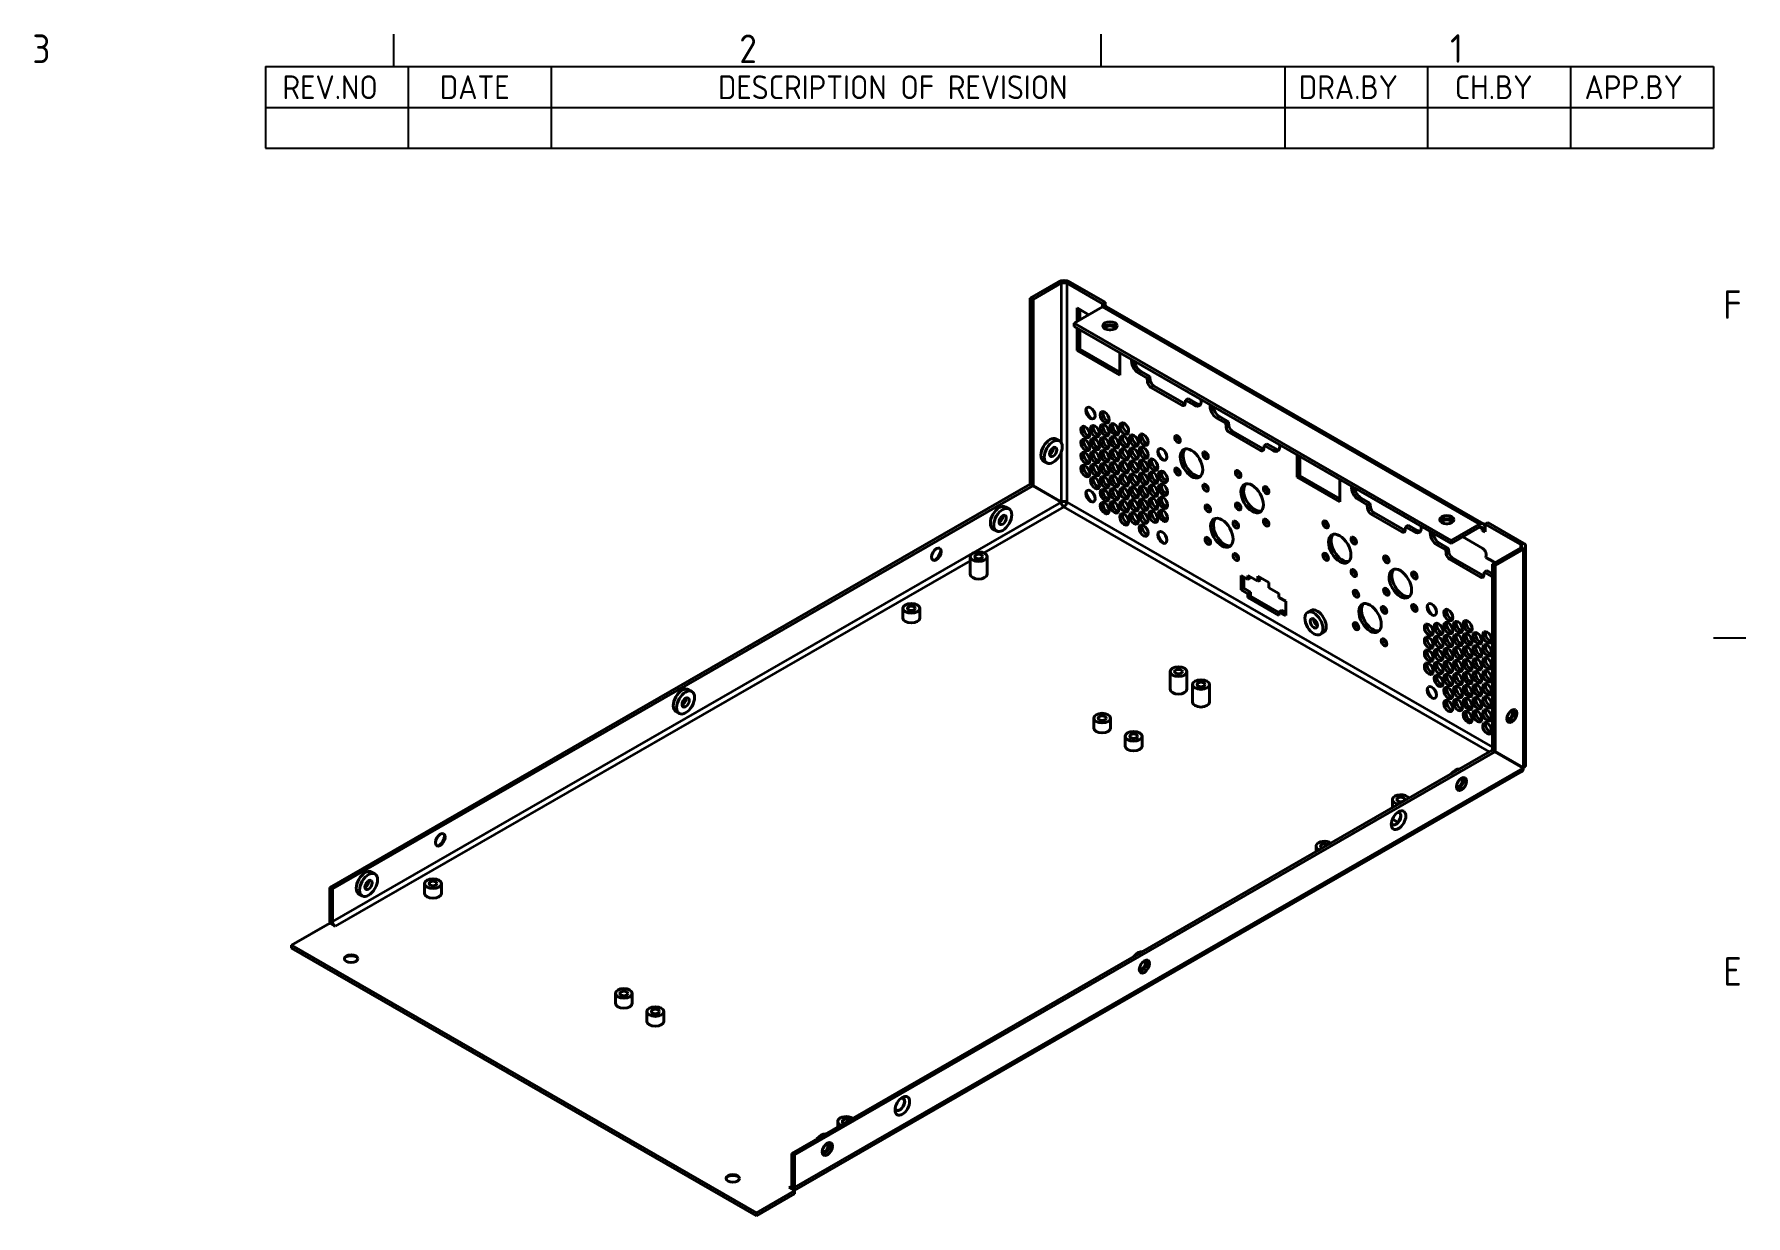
# Model space of a CAD drawing. Header units: millimetres. Extents: x 0 to 1188, y 0 to 840.
# Drawn here: x 815.5 to 1174.8, y 578.6 to 826.8 of the extents above; entities that cross this region are included whole.
import ezdxf

# ---------------------------------------------------------------- set-up
doc = ezdxf.new("R2010")
doc.units = ezdxf.units.MM
doc.header["$LTSCALE"] = 2
doc.layers.get('0').update_dxf_attribs({"color": 3, "lineweight": 25})
for name, color, linetype, lineweight in [('가시적인 것(ISO)', 3, 'Continuous', 40), ('가시적인 좁은 것(ISO)', 3, 'Continuous', 35), ('경계(ISO)', 7, 'Continuous', 25), ('기호(ISO)', 5, 'Continuous', 25)]:
    doc.layers.add(name, color=color, linetype=linetype, lineweight=lineweight)
doc.styles.add('ISO ProportionalPSTEK', font='isocp.shx')
doc.styles.add('문자 텍스트_PSTEK_POSCO', font='isocp.shx')

# ---------------------------------------------------------------- blocks, each defined once
blk = doc.blocks.new('경계 Default Border')
at = {"layer": '경계(ISO)'}
for p, q in [((445.5, 410), (445.5, 413.4)), ((519.75, 410), (519.75, 413.4)), ((584, 350), (587.4, 350))]:
    blk.add_line(p, q, dxfattribs=at)
at = {"layer": '경계(ISO)', "color": 2, "char_height": 3, "attachment_point": 7, "style": '문자 텍스트_PSTEK_POSCO'}
for s, insert in [('3', (407.54, 410.37)), ('2', (481.75, 410.37)), ('1', (556.36, 410.4)), ('F', (585.04, 383.5)), ('E', (585.04, 313.47))]:
    blk.add_mtext(s, dxfattribs=dict(at, insert=insert))
blk = doc.blocks.new('리비전 내역')
at = {"layer": '기호(ISO)'}
for p, q in [((432, 410), (584, 410)), ((432, 410), (432, 405.72)), ((447, 410), (447, 405.72)), ((462, 410), (462, 405.72)), ((539, 410), (539, 405.72)), ((554, 410), (554, 405.72)), ((569, 410), (569, 405.72)), ((584, 410), (584, 405.72)), ((432, 405.72), (584, 405.72)), ((432, 405.72), (432, 401.44)), ((447, 405.72), (447, 401.44)), ((462, 405.72), (462, 401.44)), ((539, 405.72), (539, 401.44)), ((554, 405.72), (554, 401.44)), ((569, 405.72), (569, 401.44)), ((584, 405.72), (584, 401.44)), ((432, 401.44), (584, 401.44))]:
    blk.add_line(p, q, dxfattribs=at)
at = {"layer": '기호(ISO)', "color": 2, "char_height": 2.5, "attachment_point": 7, "style": 'ISO ProportionalPSTEK'}
for s, insert in [('REV.NO', (433.79, 406.58)), ('DATE', (450.31, 406.58)), ('DESCRIPTION OF REVISION', (479.51, 406.58)), ('DRA.BY', (540.48, 406.58)), ('CH.BY', (556.86, 406.58)), ('APP.BY', (570.48, 406.58))]:
    blk.add_mtext(s, dxfattribs=dict(at, insert=insert))

msp = doc.modelspace()

# ---------------------------------------------------------------- linework, layer by layer
at = {"layer": '가시적인 것(ISO)'}
for p, q in [((1024.594, 771.381), (1030.534, 774.801)), ((1025.16, 771.055), (1031.1, 774.476)), ((1039.726, 770.159), (1032.231, 774.476)), ((1040.292, 770.485), (1032.797, 774.801)), ((1025.16, 771.055), (1024.594, 771.381)), ((1024.594, 732.341), (1024.594, 771.381)), ((1025.16, 732.015), (1025.16, 771.055)), ((1033.787, 766.087), (1039.726, 769.508)), ((1034.399, 769.33), (1036.908, 767.885)), ((1034.399, 766.44), (1034.399, 769.33)), ((1034.965, 769.004), (1034.965, 766.766)), ((1039.726, 770.159), (1040.292, 770.485)), ((1039.726, 769.508), (1039.726, 770.159)), ((1040.292, 770.485), (1040.292, 769.658)), ((1040.525, 769.586), (1119.721, 723.98)), ((1033.787, 765.433), (1033.787, 766.087)), ((1112.983, 720.482), (1033.787, 766.087)), ((1112.983, 719.828), (1033.787, 765.433)), ((1034.399, 760.337), (1034.399, 765.081)), ((1034.965, 764.755), (1034.965, 760.663)), ((1034.965, 760.663), (1034.399, 760.337)), ((1043.356, 755.179), (1034.399, 760.337)), ((1034.965, 760.663), (1043.356, 755.831)), ((1043.356, 759.923), (1043.356, 755.179)), ((1049.138, 754.575), (1047.269, 755.651)), ((1047.834, 755.977), (1049.704, 754.901)), ((1049.704, 754.901), (1049.138, 754.575)), ((1049.704, 754.901), (1049.786, 754.073)), ((1049.22, 753.747), (1049.138, 754.575)), ((1056.401, 748.894), (1049.922, 752.624)), ((1050.488, 752.95), (1056.966, 749.219)), ((1057.185, 749.941), (1057.103, 749.208)), ((1057.185, 749.941), (1057.75, 750.267)), ((1059.054, 748.865), (1057.185, 749.941)), ((1057.75, 750.267), (1059.62, 749.19)), ((1065.637, 745.074), (1063.768, 746.15)), ((1064.334, 746.476), (1066.203, 745.399)), ((1066.203, 745.399), (1065.637, 745.074)), ((1065.719, 744.246), (1065.637, 745.074)), ((1066.203, 745.399), (1066.285, 744.572)), ((1030.026, 741.774), (1030.733, 741.367)), ((1072.9, 739.392), (1066.421, 743.123)), ((1066.987, 743.449), (1073.465, 739.718)), ((1073.684, 740.44), (1073.602, 739.707)), ((1073.684, 740.44), (1074.249, 740.766)), ((1075.553, 739.363), (1073.684, 740.44)), ((1074.249, 740.766), (1076.119, 739.689)), ((1027.365, 737.152), (1028.072, 736.745)), ((1080.597, 733.734), (1080.597, 738.477)), ((1081.163, 738.151), (1081.163, 734.059)), ((1081.163, 734.059), (1080.597, 733.734)), ((1089.554, 728.576), (1080.597, 733.734)), ((1081.163, 734.059), (1089.554, 729.227)), ((1089.554, 733.319), (1089.554, 728.576)), ((877.516, 647.606), (1024.561, 732.283)), ((878.082, 647.28), (1025.127, 731.957)), ((1025.127, 731.957), (1024.561, 732.283)), ((1030.534, 728.894), (1024.594, 732.341)), ((1025.16, 732.015), (1024.594, 732.341)), ((1031.066, 728.51), (1025.127, 731.957)), ((1031.1, 728.568), (1025.16, 732.015)), ((1019.42, 727.49), (1020.127, 727.083)), ((1031.1, 728.568), (1030.534, 728.894)), ((1095.336, 727.971), (1093.466, 729.048)), ((1094.032, 729.373), (1095.901, 728.297)), ((1095.901, 728.297), (1095.336, 727.971)), ((1095.418, 727.144), (1095.336, 727.971)), ((1095.901, 728.297), (1095.983, 727.47)), ((1102.598, 722.29), (1096.12, 726.021)), ((1096.685, 726.347), (1103.164, 722.616)), ((1016.758, 722.869), (1017.465, 722.461)), ((1103.382, 723.338), (1103.3, 722.605)), ((1103.382, 723.338), (1103.948, 723.663)), ((1105.252, 722.261), (1103.382, 723.338)), ((1103.948, 723.663), (1105.817, 722.587)), ((1118.922, 723.902), (1112.983, 720.482)), ((1112.983, 719.828), (1118.922, 723.248)), ((1119.488, 722.593), (1119.488, 722.92)), ((1119.488, 722.593), (1120.054, 722.918)), ((1120.054, 722.267), (1119.488, 722.593)), ((1120.619, 724.228), (1120.054, 723.902)), ((1127.549, 719.586), (1120.054, 723.902)), ((1120.054, 723.902), (1120.054, 722.267)), ((1128.115, 719.911), (1120.619, 724.228)), ((1111.835, 718.47), (1109.966, 719.547)), ((1110.531, 719.872), (1112.4, 718.796)), ((1112.4, 718.796), (1111.835, 718.47)), ((1112.4, 718.796), (1112.483, 717.968)), ((1112.983, 719.828), (1112.983, 720.482)), ((1115.371, 721.203), (1119.585, 718.776)), ((1121.609, 715.514), (1127.549, 718.934)), ((1128.583, 719.26), (1128.583, 673.333)), ((1011.985, 713.379), (1011.985, 717.086)), ((1015.519, 713.379), (1015.519, 717.086)), ((1111.917, 717.643), (1111.835, 718.47)), ((1119.097, 712.789), (1112.619, 716.52)), ((1113.185, 716.845), (1119.663, 713.115)), ((1120.287, 717.455), (1120.226, 716.908)), ((1120.226, 716.908), (1121.751, 716.03)), ((1121.609, 715.514), (1122.175, 715.188)), ((1121.609, 676.474), (1121.609, 715.514)), ((1122.175, 715.188), (1128.115, 718.608)), ((1122.175, 676.148), (1122.175, 715.188)), ((1068.836, 710.094), (1068.836, 713.091)), ((1068.836, 713.091), (1070.25, 712.277)), ((1069.401, 712.766), (1069.401, 710.42)), ((1070.25, 712.277), (1070.25, 713.095)), ((1070.25, 713.095), (1072.347, 711.887)), ((1070.815, 712.603), (1070.25, 712.277)), ((1070.815, 712.769), (1070.815, 712.603)), ((1072.347, 711.887), (1072.347, 712.977)), ((1072.347, 712.977), (1074.704, 711.619)), ((1072.913, 712.212), (1072.347, 711.887)), ((1072.913, 712.651), (1072.913, 712.212)), ((1074.704, 711.619), (1074.704, 710.529)), ((1119.881, 713.836), (1119.799, 713.104)), ((1119.881, 713.836), (1120.447, 714.162)), ((1121.609, 712.841), (1119.881, 713.836)), ((1120.447, 714.162), (1121.609, 713.493)), ((1069.401, 710.42), (1068.836, 710.094)), ((1070.25, 709.279), (1068.836, 710.094)), ((1069.401, 710.42), (1070.815, 709.605)), ((1070.815, 709.605), (1070.25, 709.279)), ((1070.25, 708.462), (1070.25, 709.279)), ((1070.815, 708.788), (1070.25, 708.462)), ((1076.802, 704.689), (1070.25, 708.462)), ((1070.815, 709.605), (1070.815, 708.788)), ((1070.815, 708.788), (1076.802, 705.34)), ((1074.704, 710.529), (1076.802, 709.321)), ((1076.802, 709.321), (1076.802, 708.504)), ((1076.802, 708.504), (1078.216, 707.689)), ((997.843, 704.15), (997.843, 706.221)), ((1001.376, 704.15), (1001.376, 706.221)), ((1077.368, 705.832), (1076.802, 705.506)), ((1078.216, 704.692), (1076.802, 705.506)), ((1076.802, 705.506), (1076.802, 704.689)), ((1077.368, 705.832), (1078.216, 705.343)), ((1078.216, 707.689), (1078.216, 704.692)), ((1083.509, 705.777), (1082.802, 705.37)), ((1086.17, 701.156), (1085.463, 700.748)), ((1053.94, 689.219), (1053.94, 692.925)), ((1057.474, 689.219), (1057.474, 692.925)), ((1058.654, 686.504), (1058.654, 690.211)), ((1062.188, 686.504), (1062.188, 690.211)), ((952.857, 689.16), (953.564, 688.752)), ((950.196, 684.538), (950.903, 684.131)), ((1037.912, 681.075), (1037.912, 683.146)), ((1041.446, 681.075), (1041.446, 683.146)), ((1044.512, 677.275), (1044.512, 679.346)), ((1048.045, 677.275), (1048.045, 679.346)), ((974.531, 591.738), (1121.576, 676.416)), ((975.097, 591.413), (1122.142, 676.09)), ((1121.576, 676.416), (1122.142, 676.09)), ((1127.549, 673.027), (1121.609, 676.474)), ((1121.609, 676.474), (1122.175, 676.148)), ((1122.142, 676.09), (1128.081, 672.643)), ((1128.115, 672.701), (1122.175, 676.148)), ((1127.549, 673.027), (1128.115, 672.701)), ((1127.765, 671.918), (975.001, 583.946)), ((1100.609, 664.342), (1100.609, 666.05)), ((1084.582, 655.112), (1084.582, 656.271)), ((886.295, 650.829), (887.002, 650.422)), ((877.516, 647.606), (878.082, 647.28)), ((877.516, 640.738), (877.516, 647.606)), ((878.082, 647.28), (878.082, 640.412)), ((897.434, 646.328), (897.434, 648.399)), ((900.967, 646.328), (900.967, 648.399)), ((883.633, 646.207), (884.341, 645.8)), ((869.502, 635.469), (877.516, 640.084)), ((877.516, 640.084), (877.668, 639.997)), ((877.668, 639.997), (878.647, 639.433)), ((869.502, 634.815), (869.502, 635.469)), ((967.083, 579.276), (869.502, 635.469)), ((869.502, 634.815), (967.083, 578.622)), ((937.503, 623.253), (937.503, 625.325)), ((941.037, 623.253), (941.037, 625.325)), ((944.103, 619.453), (944.103, 621.524)), ((947.636, 619.453), (947.636, 621.524)), ((984.172, 597.29), (984.172, 598.45)), ((974.531, 591.738), (975.097, 591.413)), ((974.531, 584.871), (974.531, 591.738)), ((975.097, 591.413), (975.097, 584.545)), ((975.097, 583.891), (967.083, 579.276)), ((975.097, 583.237), (967.083, 578.622)), ((973.965, 584.543), (974.945, 583.978)), ((974.945, 583.978), (975.097, 583.891)), ((975.097, 583.237), (975.097, 583.891)), ((967.083, 578.622), (967.083, 579.276))]:
    msp.add_line(p, q, dxfattribs=at)
for centre, major_axis, ratio, start_param, end_param in [((1031.665, 774.15), (1.6, 0), 0.5758617, 0.7853982, 2.3561945), ((1031.665, 774.15), (0.8, 0), 0.5758617, 0.7853982, 2.3561945), ((1039.726, 768.2), (0.798, 1.387), 0.5780931, 0, 0.7834645), ((1041.329, 764.891), (1.5, 0), 0.5758617, 0.388267, 2.7533257), ((1041.329, 764.891), (-1.081, 0), 0.5758617, 3.2263381, 6.1984399), ((1041.329, 764.073), (-1.081, 0), 0.5758617, 4.5473832, 4.8773947), ((1047.269, 757.286), (-0.998, 1.733), 0.5780931, 0.5507074, 2.3581282), ((1047.834, 757.612), (0.998, -1.733), 0.5780931, 4.0937027, 5.4997209), ((1049.922, 753.442), (-0.499, 0.867), 0.5780931, 0.9084749, 2.3581282), ((1050.488, 753.768), (0.499, -0.867), 0.5780931, 4.0500675, 5.4997209), ((1037.794, 747.561), (1.081, -1.878), 0.5780931, 4.1356769, 5.289101), ((1040.782, 746.658), (0.665, -1.155), 0.5780931, 3.5788385, 5.8459394), ((1056.401, 749.711), (0.499, -0.867), 0.5780931, 5.4997209, 6.9493742), ((1056.966, 750.037), (0.499, -0.867), 0.5780931, 5.4997209, 5.6832432), ((1059.054, 750.5), (0.998, -1.733), 0.5780931, 5.4997209, 7.3071416), ((1059.62, 750.825), (0.998, -1.733), 0.5780931, 5.4997209, 5.9969973), ((1063.768, 747.785), (-0.998, 1.733), 0.5780931, 0.5507074, 2.3581282), ((1064.334, 748.111), (0.998, -1.733), 0.5780931, 4.0937027, 5.4997209), ((1036.7, 743.558), (0.665, -1.155), 0.5780931, 3.5788385, 5.8459394), ((1038.741, 743.745), (0.665, -1.155), 0.5780931, 3.5788385, 5.8459394), ((1040.782, 743.932), (0.665, -1.155), 0.5780931, 3.5788385, 5.8459394), ((1042.823, 744.12), (0.665, -1.155), 0.5780931, 3.5788385, 5.8459394), ((1044.865, 744.307), (0.665, -1.155), 0.5780931, 3.5788385, 5.8459394), ((1066.421, 743.941), (-0.499, 0.867), 0.5780931, 0.9084749, 2.3581282), ((1066.987, 744.266), (0.499, -0.867), 0.5780931, 4.0500675, 5.4997209), ((1028.695, 739.463), (-1.331, -2.311), 0.5780931, 3.1415927, 6.2831853), ((1036.7, 740.833), (0.665, -1.155), 0.5780931, 3.5788385, 5.8459394), ((1038.741, 741.02), (0.665, -1.155), 0.5780931, 3.5788385, 5.8459394), ((1040.782, 741.207), (0.665, -1.155), 0.5780931, 3.5788385, 5.8459394), ((1042.823, 741.394), (0.665, -1.155), 0.5780931, 3.5788385, 5.8459394), ((1044.865, 741.581), (0.665, -1.155), 0.5780931, 3.5788385, 5.8459394), ((1046.906, 741.769), (0.665, -1.155), 0.5780931, 3.5788385, 5.8459394), ((1048.947, 741.956), (0.665, -1.155), 0.5780931, 3.5788385, 5.8459394), ((1056.06, 742.083), (0.409, -0.71), 0.5780931, 3.9014391, 5.5233388), ((1075.553, 740.998), (0.998, -1.733), 0.5780931, 5.4997209, 7.3071416), ((1028.695, 739.463), (0.539, 0.936), 0.5780931, 3.8532147, 5.5715633), ((1028.13, 739.789), (0.749, 1.3), 0.5780931, 4.5630522, 4.8617258), ((1036.7, 738.108), (0.665, -1.155), 0.5780931, 3.5788385, 5.8459394), ((1038.741, 738.295), (0.665, -1.155), 0.5780931, 3.5788385, 5.8459394), ((1040.782, 738.482), (0.665, -1.155), 0.5780931, 3.5788385, 5.8459394), ((1040.782, 735.757), (0.665, -1.155), 0.5780931, 3.5788385, 5.8459394), ((1042.823, 738.669), (0.665, -1.155), 0.5780931, 3.5788385, 5.8459394), ((1042.823, 735.944), (0.665, -1.155), 0.5780931, 3.5788385, 5.8459394), ((1044.865, 738.856), (0.665, -1.155), 0.5780931, 3.5788385, 5.8459394), ((1044.865, 736.131), (0.665, -1.155), 0.5780931, 3.5788385, 5.8459394), ((1046.906, 739.043), (0.665, -1.155), 0.5780931, 3.5788385, 5.8459394), ((1046.906, 736.318), (0.665, -1.155), 0.5780931, 3.5788385, 5.8459394), ((1048.947, 739.231), (0.665, -1.155), 0.5780931, 3.5788385, 5.8459394), ((1048.947, 736.505), (0.665, -1.155), 0.5780931, 3.5788385, 5.8459394), ((1050.988, 736.693), (0.665, -1.155), 0.5780931, 3.5788385, 5.8459394), ((1052.878, 738.874), (1.081, -1.878), 0.5780931, 4.1356769, 5.289101), ((1059.007, 736.98), (-1.663, 2.889), 0.5780931, 0.1701989, 2.9713937), ((1061.953, 738.69), (0.409, -0.71), 0.5780931, 3.9014391, 5.5233388), ((1072.9, 740.21), (0.499, -0.867), 0.5780931, 5.4997209, 6.9493742), ((1073.465, 740.536), (0.499, -0.867), 0.5780931, 5.4997209, 5.6832432), ((1076.119, 741.324), (0.998, -1.733), 0.5780931, 5.4997209, 5.9969973), ((1036.7, 735.383), (0.665, -1.155), 0.5780931, 3.5788385, 5.8459394), ((1038.741, 735.57), (0.665, -1.155), 0.5780931, 3.5788385, 5.8459394), ((1038.741, 732.845), (0.665, -1.155), 0.5780931, 3.5788385, 5.8459394), ((1040.782, 733.032), (0.665, -1.155), 0.5780931, 3.5788385, 5.8459394), ((1042.823, 733.219), (0.665, -1.155), 0.5780931, 3.5788385, 5.8459394), ((1044.865, 733.406), (0.665, -1.155), 0.5780931, 3.5788385, 5.8459394), ((1046.906, 733.593), (0.665, -1.155), 0.5780931, 3.5788385, 5.8459394), ((1048.947, 733.78), (0.665, -1.155), 0.5780931, 3.5788385, 5.8459394), ((1050.988, 733.967), (0.665, -1.155), 0.5780931, 3.5788385, 5.8459394), ((1053.029, 734.155), (0.665, -1.155), 0.5780931, 3.5788385, 5.8459394), ((1056.06, 735.27), (0.409, -0.71), 0.5780931, 3.9014391, 5.5233388), ((1068.788, 734.754), (0.409, -0.71), 0.5780931, 3.9014391, 5.5233388), ((1037.794, 730.12), (1.081, -1.878), 0.5780931, 4.1356769, 5.289101), ((1040.782, 730.307), (0.665, -1.155), 0.5780931, 3.5788385, 5.8459394), ((1042.823, 730.494), (0.665, -1.155), 0.5780931, 3.5788385, 5.8459394), ((1044.865, 730.681), (0.665, -1.155), 0.5780931, 3.5788385, 5.8459394), ((1046.906, 730.868), (0.665, -1.155), 0.5780931, 3.5788385, 5.8459394), ((1048.947, 731.055), (0.665, -1.155), 0.5780931, 3.5788385, 5.8459394), ((1050.988, 731.242), (0.665, -1.155), 0.5780931, 3.5788385, 5.8459394), ((1053.029, 731.429), (0.665, -1.155), 0.5780931, 3.5788385, 5.8459394), ((1053.029, 728.704), (0.665, -1.155), 0.5780931, 3.5788385, 5.8459394), ((1061.953, 731.877), (0.409, -0.71), 0.5780931, 3.9014391, 5.5233388), ((1071.735, 729.651), (-1.663, 2.889), 0.5780931, 0.1701989, 2.9713937), ((1074.681, 731.361), (0.409, -0.71), 0.5780931, 3.9014391, 5.5233388), ((1093.466, 730.683), (-0.998, 1.733), 0.5780931, 0.5507074, 2.3581282), ((1094.032, 731.009), (0.998, -1.733), 0.5780931, 4.0937027, 5.4997209), ((1018.089, 725.179), (-1.331, -2.311), 0.5780931, 3.1415927, 6.2831853), ((1031.665, 728.204), (-0.399, -0.693), 0.5780931, 0.7834645, 2.3542608), ((1040.782, 727.581), (0.665, -1.155), 0.5780931, 3.5788385, 5.8459394), ((1042.823, 727.769), (0.665, -1.155), 0.5780931, 3.5788385, 5.8459394), ((1044.865, 727.956), (0.665, -1.155), 0.5780931, 3.5788385, 5.8459394), ((1044.865, 725.231), (0.665, -1.155), 0.5780931, 3.5788385, 5.8459394), ((1046.906, 728.143), (0.665, -1.155), 0.5780931, 3.5788385, 5.8459394), ((1046.906, 725.418), (0.665, -1.155), 0.5780931, 3.5788385, 5.8459394), ((1048.947, 728.33), (0.665, -1.155), 0.5780931, 3.5788385, 5.8459394), ((1048.947, 725.605), (0.665, -1.155), 0.5780931, 3.5788385, 5.8459394), ((1050.988, 728.517), (0.665, -1.155), 0.5780931, 3.5788385, 5.8459394), ((1050.988, 725.792), (0.665, -1.155), 0.5780931, 3.5788385, 5.8459394), ((1053.029, 725.979), (0.665, -1.155), 0.5780931, 3.5788385, 5.8459394), ((1062.424, 727.518), (0.409, -0.71), 0.5780931, 3.9014391, 5.5233388), ((1068.788, 727.941), (0.409, -0.71), 0.5780931, 3.9014391, 5.5233388), ((1096.12, 726.839), (-0.499, 0.867), 0.5780931, 0.9084749, 2.3581282), ((1096.685, 727.164), (0.499, -0.867), 0.5780931, 4.0500675, 5.4997209), ((1018.089, 725.179), (0.539, 0.936), 0.5780931, 3.8532147, 5.5715633), ((1017.523, 725.505), (0.749, 1.3), 0.5780931, 4.5630522, 4.8617258), ((1048.947, 722.88), (0.665, -1.155), 0.5780931, 3.5788385, 5.8459394), ((1065.371, 722.415), (-1.663, 2.889), 0.5780931, 0.1701989, 2.9713937), ((1068.317, 724.125), (0.409, -0.71), 0.5780931, 3.9014391, 5.5233388), ((1074.681, 724.548), (0.409, -0.71), 0.5780931, 3.9014391, 5.5233388), ((1087.173, 724.167), (0.409, -0.71), 0.5780931, 3.9014391, 5.5233388), ((1102.598, 723.108), (0.499, -0.867), 0.5780931, 5.4997209, 6.9493742), ((1103.164, 723.434), (0.499, -0.867), 0.5780931, 5.4997209, 5.6832432), ((1105.252, 723.896), (0.998, -1.733), 0.5780931, 5.4997209, 7.3071416), ((1105.817, 724.222), (0.998, -1.733), 0.5780931, 5.4997209, 5.9969973), ((1109.966, 721.182), (-0.998, 1.733), 0.5780931, 0.5507074, 2.3581282), ((1112.04, 724.171), (1.5, 0), 0.5758617, 0.388267, 2.7533257), ((1112.04, 724.171), (-1.081, 0), 0.5758617, 3.2263381, 6.1984399), ((1112.04, 723.353), (-1.081, 0), 0.5758617, 4.5473832, 4.8773947), ((1118.922, 722.594), (0.798, 1.387), 0.5780931, 5.4958534, 7.0666498), ((1118.922, 722.594), (0.399, 0.693), 0.5780931, 5.4958534, 7.0666498), ((1004.842, 717.606), (-0.715, -1.242), 0.5780931, 0.0328312, 3.1087615), ((1052.878, 721.433), (1.081, -1.878), 0.5780931, 4.1356769, 5.289101), ((1062.424, 720.705), (0.409, -0.71), 0.5780931, 3.9014391, 5.5233388), ((1090.119, 719.064), (-1.663, 2.889), 0.5780931, 0.1701989, 2.9713937), ((1093.066, 720.773), (0.409, -0.71), 0.5780931, 3.9014391, 5.5233388), ((1110.531, 721.507), (0.998, -1.733), 0.5780931, 4.0937027, 5.4997209), ((1119.585, 717.958), (0.499, -0.867), 0.5780931, 0.6661889, 2.3581282), ((1126.983, 719.26), (0.8, 0), 0.5758617, 5.4977871, 7.0685835), ((1126.983, 719.26), (1.6, 0), 0.5758617, 5.4977871, 7.0685835), ((1004.324, 717.904), (1.081, 1.878), 0.5780931, 4.116134, 5.308644), ((1068.317, 717.312), (0.409, -0.71), 0.5780931, 3.9014391, 5.5233388), ((1087.173, 717.354), (0.409, -0.71), 0.5780931, 3.9014391, 5.5233388), ((1099.901, 716.837), (0.409, -0.71), 0.5780931, 3.9014391, 5.5233388), ((1112.619, 717.337), (-0.499, 0.867), 0.5780931, 0.9084749, 2.3581282), ((1113.185, 717.663), (0.499, -0.867), 0.5780931, 4.0500675, 5.4997209), ((1121.751, 714.395), (0.998, -1.733), 0.5780931, 2.1176998, 2.3581282), ((1013.752, 713.379), (1.767, 0), 0.5758617, 3.1415927, 6.2831853), ((1093.066, 713.961), (0.409, -0.71), 0.5780931, 3.9014391, 5.5233388), ((1102.847, 711.734), (-1.663, 2.889), 0.5780931, 0.1701989, 2.9713937), ((1105.794, 713.444), (0.409, -0.71), 0.5780931, 3.9014391, 5.5233388), ((1119.097, 713.607), (0.499, -0.867), 0.5780931, 5.4997209, 6.9493742), ((1119.663, 713.932), (0.499, -0.867), 0.5780931, 5.4997209, 5.6832432), ((1093.537, 709.601), (0.409, -0.71), 0.5780931, 3.9014391, 5.5233388), ((1099.901, 710.024), (0.409, -0.71), 0.5780931, 3.9014391, 5.5233388), ((1084.84, 703.467), (-1.331, 2.311), 0.5780931, 3.1415927, 6.2831853), ((1096.483, 704.498), (-1.663, 2.889), 0.5780931, 0.1701989, 2.9713937), ((1099.43, 706.208), (0.409, -0.71), 0.5780931, 3.9014391, 5.5233388), ((1105.794, 706.631), (0.409, -0.71), 0.5780931, 3.9014391, 5.5233388), ((1109.447, 706.299), (1.081, -1.878), 0.5780931, 4.1356769, 5.289101), ((1112.907, 705.124), (0.665, -1.155), 0.5780931, 3.5788385, 5.8459394), ((999.61, 704.15), (1.767, 0), 0.5758617, 3.1415927, 6.2831853), ((1084.84, 703.467), (0.539, -0.936), 0.5780931, 3.8532147, 5.5715633), ((1085.401, 703.79), (-1.081, 1.878), 0.5780931, 1.3984737, 1.7431189), ((1093.537, 702.788), (0.409, -0.71), 0.5780931, 3.9014391, 5.5233388), ((1108.825, 702.024), (0.665, -1.155), 0.5780931, 3.5788385, 5.8459394), ((1110.866, 702.211), (0.665, -1.155), 0.5780931, 3.5788385, 5.8459394), ((1112.907, 702.398), (0.665, -1.155), 0.5780931, 3.5788385, 5.8459394), ((1114.948, 702.586), (0.665, -1.155), 0.5780931, 3.5788385, 5.8459394), ((1114.948, 699.86), (0.665, -1.155), 0.5780931, 3.5788385, 5.8459394), ((1116.989, 702.773), (0.665, -1.155), 0.5780931, 3.5788385, 5.8459394), ((1116.989, 700.048), (0.665, -1.155), 0.5780931, 3.5788385, 5.8459394), ((1119.031, 700.235), (0.665, -1.155), 0.5780931, 3.5788385, 5.8459394), ((1121.072, 700.422), (0.665, -1.155), 0.5780931, 3.5788385, 5.8459394), ((1099.43, 699.395), (0.409, -0.71), 0.5780931, 3.9014391, 5.5233388), ((1108.825, 699.299), (0.665, -1.155), 0.5780931, 3.5788385, 5.8459394), ((1108.825, 696.574), (0.665, -1.155), 0.5780931, 3.5788385, 5.8459394), ((1110.866, 699.486), (0.665, -1.155), 0.5780931, 3.5788385, 5.8459394), ((1110.866, 696.761), (0.665, -1.155), 0.5780931, 3.5788385, 5.8459394), ((1112.907, 699.673), (0.665, -1.155), 0.5780931, 3.5788385, 5.8459394), ((1112.907, 696.948), (0.665, -1.155), 0.5780931, 3.5788385, 5.8459394), ((1114.948, 697.135), (0.665, -1.155), 0.5780931, 3.5788385, 5.8459394), ((1116.989, 697.322), (0.665, -1.155), 0.5780931, 3.5788385, 5.8459394), ((1119.031, 697.51), (0.665, -1.155), 0.5780931, 3.5788385, 5.8459394), ((1121.072, 697.697), (0.665, -1.155), 0.5780931, 3.5788385, 5.8459394), ((1108.825, 693.849), (0.665, -1.155), 0.5780931, 3.5788385, 5.8459394), ((1110.866, 694.036), (0.665, -1.155), 0.5780931, 3.5788385, 5.8459394), ((1112.907, 694.223), (0.665, -1.155), 0.5780931, 3.5788385, 5.8459394), ((1114.948, 694.41), (0.665, -1.155), 0.5780931, 3.5788385, 5.8459394), ((1116.989, 694.597), (0.665, -1.155), 0.5780931, 3.5788385, 5.8459394), ((1119.031, 694.784), (0.665, -1.155), 0.5780931, 3.5788385, 5.8459394), ((1121.072, 694.971), (0.665, -1.155), 0.5780931, 3.5788385, 5.8459394), ((1122.547, 694.833), (-0.665, 1.155), 0.5780931, 0.6872902, 0.8873736), ((1110.866, 691.311), (0.665, -1.155), 0.5780931, 3.5788385, 5.8459394), ((1112.907, 691.498), (0.665, -1.155), 0.5780931, 3.5788385, 5.8459394), ((1114.948, 691.685), (0.665, -1.155), 0.5780931, 3.5788385, 5.8459394), ((1116.989, 691.872), (0.665, -1.155), 0.5780931, 3.5788385, 5.8459394), ((1116.989, 689.147), (0.665, -1.155), 0.5780931, 3.5788385, 5.8459394), ((1119.031, 692.059), (0.665, -1.155), 0.5780931, 3.5788385, 5.8459394), ((1119.031, 689.334), (0.665, -1.155), 0.5780931, 3.5788385, 5.8459394), ((1121.072, 692.246), (0.665, -1.155), 0.5780931, 3.5788385, 5.8459394), ((1121.072, 689.521), (0.665, -1.155), 0.5780931, 3.5788385, 5.8459394), ((1122.547, 692.108), (-0.665, 1.155), 0.5780931, 0.6872902, 0.8873736), ((1122.547, 689.383), (-0.665, 1.155), 0.5780931, 0.6872902, 0.8873736), ((951.526, 686.849), (-1.331, -2.311), 0.5780931, 3.1415927, 6.2831853), ((951.526, 686.849), (0.539, 0.936), 0.5780931, 3.8532147, 5.5715633), ((950.961, 687.174), (0.749, 1.3), 0.5780931, 4.5630522, 4.8617258), ((1055.707, 689.219), (1.767, 0), 0.5758617, 3.1415927, 6.2831853), ((1060.421, 686.504), (1.767, 0), 0.5758617, 3.1415927, 6.2831853), ((1109.447, 688.858), (1.081, -1.878), 0.5780931, 4.1356769, 5.289101), ((1112.907, 688.773), (0.665, -1.155), 0.5780931, 3.5788385, 5.8459394), ((1112.907, 686.047), (0.665, -1.155), 0.5780931, 3.5788385, 5.8459394), ((1114.948, 688.96), (0.665, -1.155), 0.5780931, 3.5788385, 5.8459394), ((1114.948, 686.235), (0.665, -1.155), 0.5780931, 3.5788385, 5.8459394), ((1116.989, 686.422), (0.665, -1.155), 0.5780931, 3.5788385, 5.8459394), ((1119.031, 686.609), (0.665, -1.155), 0.5780931, 3.5788385, 5.8459394), ((1121.072, 686.796), (0.665, -1.155), 0.5780931, 3.5788385, 5.8459394), ((1122.547, 686.657), (-0.665, 1.155), 0.5780931, 0.6872902, 0.8873736), ((1116.989, 683.697), (0.665, -1.155), 0.5780931, 3.5788385, 5.8459394), ((1119.031, 683.884), (0.665, -1.155), 0.5780931, 3.5788385, 5.8459394), ((1121.072, 684.071), (0.665, -1.155), 0.5780931, 3.5788385, 5.8459394), ((1122.547, 683.932), (-0.665, 1.155), 0.5780931, 0.6872902, 0.8873736), ((1125.145, 683.921), (0.539, 0.936), 0.5780931, 3.2207184, 6.2040596), ((1125.145, 683.921), (-0.749, -1.3), 0.5780931, 0.3859036, 2.755689), ((1124.438, 684.329), (0.539, 0.936), 0.5780931, 4.5043775, 4.9204005), ((1039.679, 681.075), (1.767, 0), 0.5758617, 3.1415927, 6.2831853), ((1121.072, 681.346), (0.665, -1.155), 0.5780931, 3.5788385, 5.8459394), ((1046.279, 677.275), (1.767, 0), 0.5758617, 3.1415927, 6.2831853), ((1113.831, 670.045), (1.331, 2.311), 0.5780931, 0.281102, 1.2858269), ((1126.983, 673.314), (0.399, 0.693), 0.5780931, 4.6742395, 4.7548659), ((1126.983, 673.314), (-0.798, -1.387), 0.5780931, 1.5507577, 1.5916714), ((1114.538, 669.638), (0.539, 0.936), 0.5780931, 3.2207184, 6.2040596), ((1114.538, 669.638), (-0.749, -1.3), 0.5780931, 0.3859036, 2.755689), ((1113.831, 670.045), (0.539, 0.936), 0.5780931, 4.5043775, 4.9204005), ((1102.376, 666.05), (-1.767, 0), 0.5758617, 3.4259594, 7.5696149), ((1101.386, 662.01), (-0.715, -1.242), 0.5780931, 5.7261971, 9.9817661), ((1101.339, 662.037), (-0.715, -1.242), 0.5780931, 0.0328312, 3.1087615), ((1102.376, 662.344), (-1.767, 0), 0.5758617, 0.2782868, 1.2902242), ((900.662, 657.612), (-0.715, -1.242), 0.5780931, 0.0328312, 3.1087615), ((900.143, 657.911), (1.081, 1.878), 0.5780931, 4.116134, 5.308644), ((1086.348, 656.271), (-1.767, 0), 0.5758617, 3.8282452, 7.1673291), ((1086.348, 656.271), (-0.82, 0), 0.5758617, 3.712873, 7.2827013), ((884.964, 648.518), (-1.331, -2.311), 0.5780931, 3.1415927, 6.2831853), ((884.964, 648.518), (0.539, 0.936), 0.5780931, 3.8532147, 5.5715633), ((884.398, 648.844), (0.749, 1.3), 0.5780931, 4.5630522, 4.8617258), ((899.201, 646.328), (1.767, 0), 0.5758617, 3.1415927, 6.2831853), ((878.647, 640.087), (-0.798, 1.387), 0.5780931, 0.7873319, 1.3109306), ((878.647, 640.087), (0.399, -0.693), 0.5780931, 3.9289245, 5.4997209), ((881.994, 632.592), (-1.4, 0), 0.5758617, 3.1584946, 6.2662834), ((881.994, 631.965), (-2.167, 0), 0.5758617, 4.1223757, 5.3024022), ((1047.269, 631.714), (1.331, 2.311), 0.5780931, 0.281102, 1.2858269), ((1047.976, 631.307), (0.539, 0.936), 0.5780931, 3.2207184, 6.2040596), ((1047.976, 631.307), (-0.749, -1.3), 0.5780931, 0.3859036, 2.755689), ((1047.269, 631.714), (0.539, 0.936), 0.5780931, 4.5043775, 4.9204005), ((939.27, 623.253), (1.767, 0), 0.5758617, 3.1415927, 6.2831853), ((945.87, 619.453), (1.767, 0), 0.5758617, 3.1415927, 6.2831853), ((997.206, 602.016), (-0.715, -1.242), 0.5780931, 5.7261971, 9.9817661), ((997.158, 602.043), (-0.715, -1.242), 0.5780931, 0.0328312, 3.1087615), ((985.939, 598.45), (-1.767, 0), 0.5758617, 3.8282452, 7.1673291), ((985.939, 598.45), (-0.82, 0), 0.5758617, 3.712873, 7.2827013), ((980.706, 593.384), (1.331, 2.311), 0.5780931, 0.281102, 1.2858269), ((981.414, 592.977), (0.539, 0.936), 0.5780931, 3.2207184, 6.2040596), ((981.414, 592.977), (-0.749, -1.3), 0.5780931, 0.3859036, 2.755689), ((980.706, 593.384), (0.539, 0.936), 0.5780931, 4.5043775, 4.9204005), ((962.133, 586.443), (-1.4, 0), 0.5758617, 3.1584946, 6.2662834), ((962.133, 585.816), (-2.167, 0), 0.5758617, 4.1223757, 5.3024022), ((973.965, 585.197), (0.399, -0.693), 0.5780931, 5.4997209, 7.0705172), ((973.965, 585.197), (0.798, -1.387), 0.5780931, 0.2637331, 0.7873319)]:
    msp.add_ellipse(centre, major_axis=major_axis, ratio=ratio, start_param=start_param, end_param=end_param, dxfattribs=at)
for centre, major_axis, ratio in [((1041.329, 765.545), (1.5, 0), 0.5758617), ((1037.228, 747.235), (-0.682, 1.184), 0.5780931), ((1040.217, 746.332), (-0.665, 1.155), 0.5780931), ((1036.134, 743.232), (-0.665, 1.155), 0.5780931), ((1038.175, 743.419), (-0.665, 1.155), 0.5780931), ((1040.217, 743.607), (-0.665, 1.155), 0.5780931), ((1042.258, 743.794), (-0.665, 1.155), 0.5780931), ((1044.299, 743.981), (-0.665, 1.155), 0.5780931), ((1029.403, 739.056), (1.331, 2.311), 0.5780931), ((1036.134, 740.507), (-0.665, 1.155), 0.5780931), ((1038.175, 740.694), (-0.665, 1.155), 0.5780931), ((1040.217, 740.881), (-0.665, 1.155), 0.5780931), ((1042.258, 741.069), (-0.665, 1.155), 0.5780931), ((1044.299, 741.256), (-0.665, 1.155), 0.5780931), ((1046.34, 741.443), (-0.665, 1.155), 0.5780931), ((1048.381, 741.63), (-0.665, 1.155), 0.5780931), ((1048.381, 738.905), (-0.665, 1.155), 0.5780931), ((1055.495, 741.758), (-0.409, 0.71), 0.5780931), ((1029.403, 739.056), (0.539, 0.936), 0.5780931), ((1036.134, 737.782), (-0.665, 1.155), 0.5780931), ((1038.175, 737.969), (-0.665, 1.155), 0.5780931), ((1040.217, 738.156), (-0.665, 1.155), 0.5780931), ((1040.217, 735.431), (-0.665, 1.155), 0.5780931), ((1042.258, 738.343), (-0.665, 1.155), 0.5780931), ((1042.258, 735.618), (-0.665, 1.155), 0.5780931), ((1044.299, 738.531), (-0.665, 1.155), 0.5780931), ((1044.299, 735.805), (-0.665, 1.155), 0.5780931), ((1046.34, 738.718), (-0.665, 1.155), 0.5780931), ((1046.34, 735.993), (-0.665, 1.155), 0.5780931), ((1048.381, 736.18), (-0.665, 1.155), 0.5780931), ((1050.422, 736.367), (-0.665, 1.155), 0.5780931), ((1052.313, 738.548), (-0.682, 1.184), 0.5780931), ((1058.441, 736.655), (-1.663, 2.889), 0.5780931), ((1061.387, 738.364), (-0.409, 0.71), 0.5780931), ((1036.134, 735.057), (-0.665, 1.155), 0.5780931), ((1038.175, 735.244), (-0.665, 1.155), 0.5780931), ((1038.175, 732.519), (-0.665, 1.155), 0.5780931), ((1040.217, 732.706), (-0.665, 1.155), 0.5780931), ((1042.258, 732.893), (-0.665, 1.155), 0.5780931), ((1044.299, 733.08), (-0.665, 1.155), 0.5780931), ((1046.34, 733.267), (-0.665, 1.155), 0.5780931), ((1048.381, 733.455), (-0.665, 1.155), 0.5780931), ((1050.422, 733.642), (-0.665, 1.155), 0.5780931), ((1052.464, 733.829), (-0.665, 1.155), 0.5780931), ((1055.495, 734.945), (-0.409, 0.71), 0.5780931), ((1068.223, 734.428), (-0.409, 0.71), 0.5780931), ((1037.228, 729.794), (-0.682, 1.184), 0.5780931), ((1040.217, 729.981), (-0.665, 1.155), 0.5780931), ((1042.258, 730.168), (-0.665, 1.155), 0.5780931), ((1044.299, 730.355), (-0.665, 1.155), 0.5780931), ((1046.34, 730.542), (-0.665, 1.155), 0.5780931), ((1048.381, 730.729), (-0.665, 1.155), 0.5780931), ((1050.422, 730.917), (-0.665, 1.155), 0.5780931), ((1050.422, 728.191), (-0.665, 1.155), 0.5780931), ((1052.464, 731.104), (-0.665, 1.155), 0.5780931), ((1052.464, 728.379), (-0.665, 1.155), 0.5780931), ((1061.387, 731.551), (-0.409, 0.71), 0.5780931), ((1071.169, 729.325), (-1.663, 2.889), 0.5780931), ((1074.115, 731.035), (-0.409, 0.71), 0.5780931), ((1018.796, 724.772), (1.331, 2.311), 0.5780931), ((1018.796, 724.772), (0.539, 0.936), 0.5780931), ((1040.217, 727.256), (-0.665, 1.155), 0.5780931), ((1042.258, 727.443), (-0.665, 1.155), 0.5780931), ((1044.299, 727.63), (-0.665, 1.155), 0.5780931), ((1044.299, 724.905), (-0.665, 1.155), 0.5780931), ((1046.34, 727.817), (-0.665, 1.155), 0.5780931), ((1046.34, 725.092), (-0.665, 1.155), 0.5780931), ((1048.381, 728.004), (-0.665, 1.155), 0.5780931), ((1048.381, 725.279), (-0.665, 1.155), 0.5780931), ((1050.422, 725.466), (-0.665, 1.155), 0.5780931), ((1052.464, 725.653), (-0.665, 1.155), 0.5780931), ((1061.859, 727.192), (-0.409, 0.71), 0.5780931), ((1068.223, 727.615), (-0.409, 0.71), 0.5780931), ((1048.381, 722.554), (-0.665, 1.155), 0.5780931), ((1052.313, 721.107), (-0.682, 1.184), 0.5780931), ((1064.805, 722.089), (-1.663, 2.889), 0.5780931), ((1067.751, 723.799), (-0.409, 0.71), 0.5780931), ((1074.115, 724.222), (-0.409, 0.71), 0.5780931), ((1086.607, 723.841), (-0.409, 0.71), 0.5780931), ((1112.04, 724.825), (1.5, 0), 0.5758617), ((1004.889, 717.578), (0.715, 1.242), 0.5780931), ((1061.859, 720.379), (-0.409, 0.71), 0.5780931), ((1089.554, 718.738), (-1.663, 2.889), 0.5780931), ((1092.5, 720.448), (-0.409, 0.71), 0.5780931), ((1013.752, 717.086), (1.767, 0), 0.5758617), ((1013.752, 717.086), (0.82, 0), 0.5758617), ((1067.751, 716.986), (-0.409, 0.71), 0.5780931), ((1086.607, 717.028), (-0.409, 0.71), 0.5780931), ((1099.335, 716.511), (-0.409, 0.71), 0.5780931), ((1092.5, 713.635), (-0.409, 0.71), 0.5780931), ((1102.282, 711.408), (-1.663, 2.889), 0.5780931), ((1105.228, 713.118), (-0.409, 0.71), 0.5780931), ((1092.971, 709.276), (-0.409, 0.71), 0.5780931), ((1099.335, 709.699), (-0.409, 0.71), 0.5780931), ((999.61, 706.221), (1.767, 0), 0.5758617), ((999.61, 706.221), (0.82, 0), 0.5758617), ((1084.133, 703.059), (-1.331, 2.311), 0.5780931), ((1095.918, 704.173), (-1.663, 2.889), 0.5780931), ((1098.864, 705.882), (-0.409, 0.71), 0.5780931), ((1105.228, 706.305), (-0.409, 0.71), 0.5780931), ((1108.881, 705.973), (-0.682, 1.184), 0.5780931), ((1112.341, 704.798), (-0.665, 1.155), 0.5780931), ((1084.133, 703.059), (-0.539, 0.936), 0.5780931), ((1092.971, 702.463), (-0.409, 0.71), 0.5780931), ((1108.259, 701.698), (-0.665, 1.155), 0.5780931), ((1110.3, 701.886), (-0.665, 1.155), 0.5780931), ((1112.341, 702.073), (-0.665, 1.155), 0.5780931), ((1112.341, 699.347), (-0.665, 1.155), 0.5780931), ((1114.383, 702.26), (-0.665, 1.155), 0.5780931), ((1114.383, 699.535), (-0.665, 1.155), 0.5780931), ((1116.424, 702.447), (-0.665, 1.155), 0.5780931), ((1116.424, 699.722), (-0.665, 1.155), 0.5780931), ((1118.465, 699.909), (-0.665, 1.155), 0.5780931), ((1120.506, 700.096), (-0.665, 1.155), 0.5780931), ((1098.864, 699.069), (-0.409, 0.71), 0.5780931), ((1108.259, 698.973), (-0.665, 1.155), 0.5780931), ((1108.259, 696.248), (-0.665, 1.155), 0.5780931), ((1110.3, 699.16), (-0.665, 1.155), 0.5780931), ((1110.3, 696.435), (-0.665, 1.155), 0.5780931), ((1112.341, 696.622), (-0.665, 1.155), 0.5780931), ((1114.383, 696.809), (-0.665, 1.155), 0.5780931), ((1116.424, 696.997), (-0.665, 1.155), 0.5780931), ((1118.465, 697.184), (-0.665, 1.155), 0.5780931), ((1120.506, 697.371), (-0.665, 1.155), 0.5780931), ((1055.707, 692.925), (1.767, 0), 0.5758617), ((1108.259, 693.523), (-0.665, 1.155), 0.5780931), ((1110.3, 693.71), (-0.665, 1.155), 0.5780931), ((1112.341, 693.897), (-0.665, 1.155), 0.5780931), ((1114.383, 694.084), (-0.665, 1.155), 0.5780931), ((1116.424, 694.271), (-0.665, 1.155), 0.5780931), ((1118.465, 694.459), (-0.665, 1.155), 0.5780931), ((1120.506, 694.646), (-0.665, 1.155), 0.5780931), ((1055.707, 692.925), (0.82, 0), 0.5758617), ((1060.421, 690.211), (1.767, 0), 0.5758617), ((1060.421, 690.211), (0.82, 0), 0.5758617), ((1108.881, 688.532), (-0.682, 1.184), 0.5780931), ((1110.3, 690.985), (-0.665, 1.155), 0.5780931), ((1112.341, 691.172), (-0.665, 1.155), 0.5780931), ((1114.383, 691.359), (-0.665, 1.155), 0.5780931), ((1114.383, 688.634), (-0.665, 1.155), 0.5780931), ((1116.424, 691.546), (-0.665, 1.155), 0.5780931), ((1116.424, 688.821), (-0.665, 1.155), 0.5780931), ((1118.465, 691.733), (-0.665, 1.155), 0.5780931), ((1118.465, 689.008), (-0.665, 1.155), 0.5780931), ((1120.506, 691.921), (-0.665, 1.155), 0.5780931), ((1120.506, 689.195), (-0.665, 1.155), 0.5780931), ((952.234, 686.442), (1.331, 2.311), 0.5780931), ((952.234, 686.442), (0.539, 0.936), 0.5780931), ((1112.341, 688.447), (-0.665, 1.155), 0.5780931), ((1112.341, 685.722), (-0.665, 1.155), 0.5780931), ((1114.383, 685.909), (-0.665, 1.155), 0.5780931), ((1116.424, 686.096), (-0.665, 1.155), 0.5780931), ((1118.465, 686.283), (-0.665, 1.155), 0.5780931), ((1120.506, 686.47), (-0.665, 1.155), 0.5780931), ((1039.679, 683.146), (1.767, 0), 0.5758617), ((1039.679, 683.146), (0.82, 0), 0.5758617), ((1116.424, 683.371), (-0.665, 1.155), 0.5780931), ((1118.465, 683.558), (-0.665, 1.155), 0.5780931), ((1120.506, 683.745), (-0.665, 1.155), 0.5780931), ((1125.71, 683.596), (0.749, 1.3), 0.5780931), ((1046.279, 679.346), (1.767, 0), 0.5758617), ((1046.279, 679.346), (0.82, 0), 0.5758617), ((1120.506, 681.02), (-0.665, 1.155), 0.5780931), ((1115.104, 669.312), (0.749, 1.3), 0.5780931), ((1102.376, 666.05), (0.82, 0), 0.5758617), ((1101.905, 661.711), (1.081, 1.878), 0.5780931), ((900.709, 657.585), (0.715, 1.242), 0.5780931), ((885.671, 648.111), (1.331, 2.311), 0.5780931), ((885.671, 648.111), (0.539, 0.936), 0.5780931), ((899.201, 648.399), (1.767, 0), 0.5758617), ((899.201, 648.399), (0.82, 0), 0.5758617), ((881.994, 632.619), (1.4, 0), 0.5758617), ((1048.542, 630.981), (0.749, 1.3), 0.5780931), ((939.27, 625.325), (1.767, 0), 0.5758617), ((939.27, 625.325), (0.82, 0), 0.5758617), ((945.87, 621.524), (1.767, 0), 0.5758617), ((945.87, 621.524), (0.82, 0), 0.5758617), ((997.724, 601.718), (1.081, 1.878), 0.5780931), ((981.979, 592.651), (0.749, 1.3), 0.5780931), ((962.133, 586.47), (1.4, 0), 0.5758617)]:
    msp.add_ellipse(centre, major_axis=major_axis, ratio=ratio, dxfattribs=at)
for points, knots in [([(1031.665, 727.55), (1031.404, 727.69), (1031.154, 728.042), (1031.086, 728.353), (1031.075, 728.408), (1031.068, 728.461), (1031.066, 728.51)], [0, 0, 0, 0, 1.337845, 1.337845, 1.337845, 1.5707963, 1.5707963, 1.5707963, 1.5707963]), ([(1032.231, 728.53), (1031.979, 728.686), (1031.549, 728.726), (1031.245, 728.629), (1031.193, 728.612), (1031.144, 728.592), (1031.1, 728.568)], [0, 0, 0, 0, 1.337845, 1.337845, 1.337845, 1.5707963, 1.5707963, 1.5707963, 1.5707963]), ([(1128.579, 673.333), (1128.58, 673.231), (1128.552, 673.13), (1128.492, 673.035), (1128.413, 672.909), (1128.283, 672.794), (1128.115, 672.701)], [0.78539816, 0.78539816, 0.78539816, 0.78539816, 1.12498905, 1.12498905, 1.12498905, 1.57079633, 1.57079633, 1.57079633, 1.57079633])]:
    msp.add_open_spline(points, degree=3, knots=knots, dxfattribs=at)
msp.add_open_spline([(1128.081, 672.643), (1128.087, 672.303), (1127.965, 672.043), (1127.762, 671.921)], degree=3, dxfattribs=at)
at = {"layer": '가시적인 좁은 것(ISO)'}
for p, q in [((1030.534, 774.801), (1031.1, 774.476)), ((1031.1, 774.476), (1031.1, 740.983)), ((1032.797, 774.801), (1032.231, 774.476)), ((1032.231, 774.476), (1032.231, 728.53)), ((1118.922, 723.902), (1039.726, 769.508)), ((1047.834, 755.977), (1047.269, 755.651)), ((1049.786, 754.073), (1049.22, 753.747)), ((1050.488, 752.95), (1049.922, 752.624)), ((1056.966, 749.219), (1056.401, 748.894)), ((1059.62, 749.19), (1059.054, 748.865)), ((1064.334, 746.476), (1063.768, 746.15)), ((1066.285, 744.572), (1065.719, 744.246)), ((1066.987, 743.449), (1066.421, 743.123)), ((1031.1, 739.083), (1031.1, 728.568)), ((1073.465, 739.718), (1072.9, 739.392)), ((1076.119, 739.689), (1075.553, 739.363)), ((1031.066, 728.51), (878.082, 640.412)), ((1031.665, 727.55), (1014.865, 717.875)), ((1121.018, 676.095), (1031.665, 727.55)), ((1032.231, 728.53), (1121.609, 677.06)), ((1094.032, 729.373), (1093.466, 729.048)), ((1095.983, 727.47), (1095.418, 727.144)), ((1096.685, 726.347), (1096.12, 726.021)), ((1103.164, 722.616), (1102.598, 722.29)), ((1105.817, 722.587), (1105.252, 722.261)), ((1119.488, 722.92), (1118.92, 723.247)), ((1118.922, 723.248), (1118.922, 723.902)), ((1119.488, 722.92), (1120.054, 723.245)), ((1110.531, 719.872), (1109.966, 719.547)), ((1127.549, 719.586), (1128.115, 719.911)), ((1127.549, 718.934), (1127.549, 719.586)), ((1128.115, 718.608), (1127.549, 718.934)), ((1011.985, 716.217), (878.647, 639.433)), ((1112.483, 717.968), (1111.917, 717.643)), ((1113.185, 716.845), (1112.619, 716.52)), ((1128.115, 672.701), (1128.115, 718.608)), ((1119.663, 713.115), (1119.097, 712.789)), ((975.097, 584.545), (1128.081, 672.643)), ((973.965, 584.543), (974.531, 584.868))]:
    msp.add_line(p, q, dxfattribs=at)

# ---------------------------------------------------------------- block references
at = {"xscale": 2, "yscale": 2, "zscale": 2}
msp.add_blockref('경계 Default Border', (0, 0), dxfattribs=at)
at = {"layer": '기호(ISO)', "xscale": 2, "yscale": 2, "zscale": 2}
msp.add_blockref('리비전 내역', (0, 0), dxfattribs=at)

doc.saveas('drawing.dxf')
